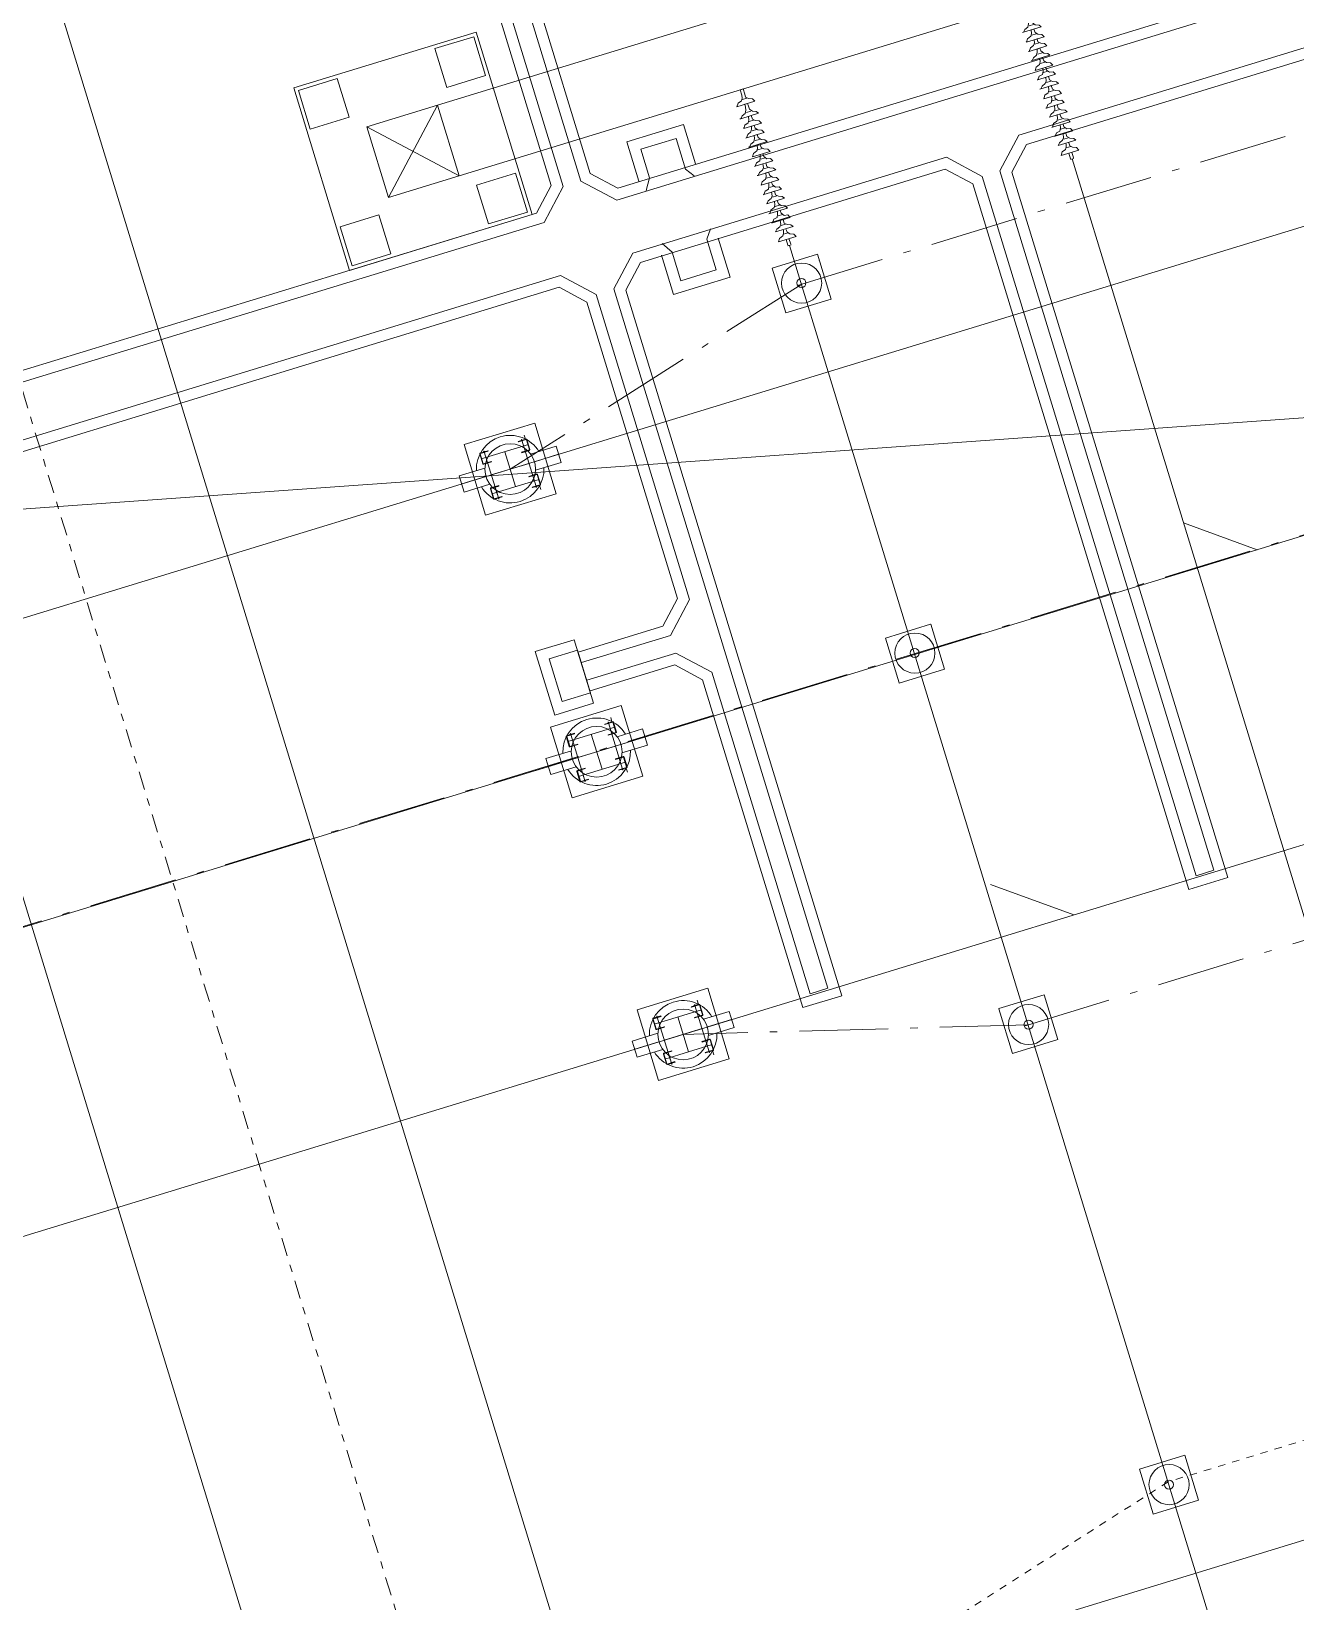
# Model space of a CAD drawing. Header units: metres. Extents: x 0 to 551036, y 0 to 1845929.
# Drawn here: x 547453.79 to 547470.89, y 1841912.22 to 1841933.47 of the extents above; entities that cross this region are included whole.
import ezdxf

# ---------------------------------------------------------------- set-up
doc = ezdxf.new("R2010")
doc.units = ezdxf.units.M
doc.header["$MEASUREMENT"] = 0
for name, pattern in [('02 Xref HH1 MBXD$0$HIDDEN', [0.375, 0.25, -0.125]), ('02 Xref KB1 MBTB$0$DASHDOT', [1, 0.5, -0.25, 0, -0.25]), ('02 Xref Nha dieu hanh$0$ACAD_ISO10W100', [18, 12, -3, 0, -3])]:
    doc.linetypes.add(name, pattern=pattern)
for name, color, linetype, lineweight in [('_0', 7, 'Continuous', 0), ('BD HH1 KEM TMB$0$cay', 7, 'Continuous', 0), ('BD HH1 KEM TMB$0$ranhgioithucvat', 7, 'Continuous', 0), ('Level 10', 7, 'Continuous', 0), ('Level 49', 7, 'Continuous', 0), ('Level 51', 7, 'Continuous', 0), ('Level 58', 7, 'Continuous', 0), ('Level 62', 7, 'Continuous', 0), ('Level 63', 7, 'Continuous', 0)]:
    doc.layers.add(name, color=color, linetype=linetype, lineweight=lineweight)

# ---------------------------------------------------------------- blocks, each defined once
blk = doc.blocks.new('02 Xref KB1 MBTB$0$X220 NC')
at = {"color": 0, "linetype": 'ByBlock', "lineweight": -2}
for p, q in [((37526403, -1364182), (37516403, -1374182)), ((37516403, -1364182), (37526403, -1374182)), ((37516403, -1534182), (37516403, -1374182)), ((37526403, -1534182), (37526403, -1374182))]:
    blk.add_line(p, q, dxfattribs=at)
at = {"color": 0, "linetype": 'ByBlock', "lineweight": -2, "flags": 128}
for points in [[(37534313, -1382092), (37508493, -1382092), (37508493, -1356272), (37534313, -1356272), (37534313, -1382092)], [(37508993, -1356772), (37514493, -1356772), (37514493, -1362272), (37508993, -1362272), (37508993, -1356772)], [(37533813, -1356772), (37528313, -1356772), (37528313, -1362272), (37533813, -1362272), (37533813, -1356772)], [(37516403, -1374182), (37526403, -1374182), (37526403, -1364182), (37516403, -1364182), (37516403, -1374182)], [(37526403, -1374182), (37516403, -1374182), (37516403, -1364182), (37526403, -1364182), (37526403, -1374182)], [(37508993, -1381592), (37514493, -1381592), (37514493, -1376092), (37508993, -1376092), (37508993, -1381592)], [(37533813, -1381592), (37528313, -1381592), (37528313, -1376092), (37533813, -1376092), (37533813, -1381592)]]:
    blk.add_lwpolyline(points, close=True, dxfattribs=at)
blk = doc.blocks.new('02 Xref KB1 MBTB$0$PI 220kV')
at = {"color": 0, "linetype": 'ByBlock', "lineweight": -2}
for p, q in [((4795497, 235925), (4795503, 235931)), ((4795497, 235925), (4795497, 229588)), ((4795503, 235931), (4801911, 235931)), ((4801911, 235931), (4801917, 235925)), ((4801917, 235925), (4801917, 229588)), ((4795497, 229588), (4795503, 229581)), ((4795503, 229581), (4801911, 229581)), ((4801911, 229581), (4801917, 229588))]:
    blk.add_line(p, q, dxfattribs=at)
for radius in [2718, 611]:
    blk.add_circle((4798728, 232756), radius, dxfattribs=at)
blk = doc.blocks.new('JYZCD')
for p, q in [((977504, 1394888), (976736, 1394888)), ((977504, 1394487), (976736, 1394487)), ((979207, 1394888), (978807, 1394888)), ((979207, 1394487), (978807, 1394487))]:
    blk.add_line(p, q)
at = {"flags": 128}
blk.add_lwpolyline([(976736, 1394888), (976736, 1394487)], dxfattribs=at)
at = {"color": 0, "lineweight": 0, "flags": 128}
for points in [[(978807, 1395990), (978406, 1395689), (978205, 1395188), (977905, 1394988), (977504, 1394888)], [(978807, 1393485), (978406, 1393685), (978205, 1394186), (977905, 1394487), (977504, 1394487)], [(978105, 1394988), (978105, 1394387)], [(978807, 1395990), (978807, 1393485)], [(978807, 1394888), (978807, 1394487)], [(980510, 1395990), (980209, 1395689), (980009, 1395188), (979608, 1394988), (979207, 1394888)], [(980510, 1393485), (980209, 1393685), (980009, 1394186), (979608, 1394487), (979207, 1394487)], [(979909, 1394988), (979909, 1394387)], [(980510, 1395990), (980510, 1396090)], [(980510, 1393485), (980510, 1395990)], [(981912, 1395990), (981512, 1395689), (981311, 1395188), (981011, 1394988), (980510, 1394888)], [(980510, 1394888), (980510, 1394487)], [(981912, 1393485), (981512, 1393685), (981311, 1394186), (981011, 1394487), (980510, 1394487)], [(981211, 1394988), (981211, 1394387)], [(981812, 1395990), (981912, 1395990)], [(981812, 1393485), (981912, 1393485), (981912, 1395990)], [(983215, 1395990), (982814, 1395689), (982614, 1395188), (982313, 1394988), (981912, 1394888)], [(981912, 1394888), (981912, 1394487)], [(983215, 1393485), (982814, 1393685), (982614, 1394186), (982313, 1394487), (981912, 1394487)], [(982513, 1394988), (982513, 1394387)], [(983215, 1395990), (983215, 1396090)], [(984517, 1395990), (984217, 1395689), (984016, 1395188), (983615, 1394988), (983215, 1394888)], [(983215, 1393485), (983215, 1395990)], [(984517, 1393485), (984217, 1393685), (984016, 1394186), (983615, 1394487), (983215, 1394487), (983215, 1394888)], [(983916, 1394988), (983916, 1394387)], [(984517, 1395990), (984517, 1396090)], [(985920, 1395990), (985519, 1395689), (985319, 1395188), (985018, 1394988), (984517, 1394888)], [(984517, 1393485), (984517, 1395990)], [(984517, 1394888), (984517, 1394487)], [(984517, 1394888), (984517, 1394487)], [(985920, 1393485), (985519, 1393685), (985319, 1394186), (985018, 1394487), (984517, 1394487)], [(985218, 1394988), (985218, 1394387)], [(987222, 1395990), (986821, 1395689), (986721, 1395188), (986320, 1394988), (985920, 1394888)], [(985920, 1395990), (985920, 1393485)], [(987222, 1393485), (986821, 1393685), (986721, 1394186), (986320, 1394487), (985920, 1394487)], [(986521, 1394988), (986521, 1394387)], [(987222, 1395990), (987222, 1396090)], [(987222, 1395990), (987222, 1396090)], [(987222, 1393485), (987222, 1395990)], [(988524, 1395990), (988224, 1395689), (988024, 1395188), (987723, 1394988), (987222, 1394888)], [(988524, 1393485), (988224, 1393685), (988024, 1394186), (987723, 1394487), (987222, 1394487)], [(987923, 1394988), (987923, 1394387)], [(988524, 1395990), (988524, 1396090)], [(989927, 1395990), (989526, 1395689), (989326, 1395188), (989025, 1394988), (988524, 1394888)], [(988524, 1393485), (988524, 1395990)], [(988524, 1394888), (988524, 1394487)], [(988524, 1394888), (988524, 1394487)], [(989927, 1393485), (989526, 1393685), (989326, 1394186), (989025, 1394487), (988524, 1394487)], [(989226, 1394988), (989226, 1394387)], [(991229, 1395990), (990829, 1395689), (990729, 1395188), (990328, 1394988), (989927, 1394888)], [(989927, 1395990), (989927, 1393485)], [(991229, 1393485), (990829, 1393685), (990729, 1394186), (990328, 1394487), (989927, 1394487)], [(990528, 1394988), (990528, 1394387)], [(991229, 1395990), (991229, 1396090)], [(991229, 1393485), (991229, 1395990)], [(992532, 1395990), (992231, 1395689), (992031, 1395188), (991730, 1394988), (991229, 1394888)], [(991229, 1394888), (991229, 1394487)], [(992532, 1393485), (992231, 1393685), (992031, 1394186), (991730, 1394487), (991229, 1394487)], [(991931, 1394988), (991931, 1394387)], [(993934, 1395990), (993534, 1395689), (993333, 1395188), (993033, 1394988), (992532, 1394888)], [(992532, 1395990), (992532, 1393485)], [(993934, 1393485), (993534, 1393685), (993333, 1394186), (993033, 1394487), (992532, 1394487)], [(993233, 1394988), (993233, 1394387)], [(993934, 1395990), (993934, 1396090)], [(993934, 1395990), (993934, 1396090)], [(993934, 1393485), (993934, 1395990)], [(995237, 1395990), (994836, 1395689), (994736, 1395188), (994335, 1394988), (993934, 1394888)], [(995237, 1393485), (994836, 1393685), (994736, 1394186), (994335, 1394487), (993934, 1394487)], [(994536, 1394988), (994536, 1394387)], [(995237, 1395990), (995237, 1396090)], [(996539, 1395990), (996239, 1395689), (996038, 1395188), (995738, 1394988), (995237, 1394888)], [(995237, 1393485), (995237, 1395990)], [(995237, 1394888), (995237, 1394487)], [(995237, 1394888), (995237, 1394487)], [(996539, 1393485), (996239, 1393685), (996038, 1394186), (995738, 1394487), (995237, 1394487)], [(995938, 1394988), (995938, 1394387)], [(996539, 1395990), (996539, 1393485)], [(997942, 1395990), (997541, 1395689), (997341, 1395188), (997040, 1394988), (996639, 1394888)], [(997942, 1393485), (997541, 1393685), (997341, 1394186), (997040, 1394487), (996639, 1394487)], [(997163, 1395016), (997163, 1394348)], [(997942, 1393485), (997942, 1395990)], [(997942, 1394888), (998743, 1394888)], [(997942, 1394487), (998743, 1394487)], [(998832, 1394459), (998832, 1394904)], [(978807, 1393485), (978807, 1393585)], [(987222, 1393485), (987222, 1393585)], [(993934, 1393485), (993934, 1393585)]]:
    blk.add_lwpolyline(points, dxfattribs=at)
blk = doc.blocks.new('BAR')
at = {"color": 1, "lineweight": 13, "elevation": 0, "flags": 128}
blk.add_lwpolyline([(470460, 2696384), (926265, 2696383)], dxfattribs=at)
at = {"color": 3, "lineweight": 13, "elevation": 0, "flags": 128}
blk.add_lwpolyline([(470460, 2656389), (926264, 2656389)], dxfattribs=at)
at = {"yscale": -1, "rotation": 179.9999402358448}
for p in [(1925095, 1301707, 0), (1925095, 1261707, 0)]:
    blk.add_blockref('JYZCD', p, dxfattribs=at)
blk = doc.blocks.new('02 Xref KB1 MBTB$0$MCAT 220kV')
at = {"color": 0, "linetype": 'ByBlock', "lineweight": -2}
for p, q in [((5005395, 234618), (5005395, 236013)), ((5005455, 234618), (5005455, 236013)), ((5006591, 236112), (5005495, 236112)), ((5006591, 236053), (5005495, 236053)), ((5005973, 236172), (5005973, 236053)), ((5006063, 236272), (5006063, 235973)), ((5006063, 229579), (5006063, 236112)), ((5006152, 236172), (5006152, 236053)), ((5006591, 236112), (5006591, 236053)), ((5010869, 236112), (5011965, 236112)), ((5010869, 236112), (5010869, 236053)), ((5010869, 236053), (5011965, 236053)), ((5011307, 236172), (5011307, 236053)), ((5011397, 236272), (5011397, 235973)), ((5011397, 229579), (5011397, 236112)), ((5011487, 236172), (5011487, 236053)), ((5011895, 236710), (5011895, 236112)), ((5012004, 234618), (5012004, 236013)), ((5012064, 234618), (5012064, 236013)), ((5001873, 231703), (5001873, 233988)), ((5005497, 233988), (5001873, 233988)), ((5005395, 235316), (5012064, 235316)), ((5006591, 234579), (5005495, 234579)), ((5006591, 234519), (5005495, 234519)), ((5006591, 234579), (5006591, 234519)), ((5008730, 230376), (5008730, 235316)), ((5010869, 234579), (5011965, 234579)), ((5010869, 234579), (5010869, 234519)), ((5010869, 234519), (5011965, 234519)), ((5011962, 233988), (5015587, 233988)), ((5015587, 231703), (5015587, 233988)), ((5001873, 232846), (5005301, 232846)), ((5005497, 231703), (5001873, 231703)), ((5011397, 232846), (5006063, 232846)), ((5011962, 231703), (5015587, 231703)), ((5015587, 232846), (5012158, 232846)), ((5005395, 229678), (5005395, 231073)), ((5012064, 230376), (5005395, 230376)), ((5005455, 229678), (5005455, 231073)), ((5006591, 231172), (5005495, 231172)), ((5006591, 231113), (5005495, 231113)), ((5006591, 229639), (5005495, 229639)), ((5006591, 229579), (5005495, 229579)), ((5005973, 229519), (5005973, 229639)), ((5006063, 230017), (5006063, 230734)), ((5006063, 229420), (5006063, 229718)), ((5006152, 229519), (5006152, 229639)), ((5006591, 231172), (5006591, 231113)), ((5006591, 229639), (5006591, 229579)), ((5010869, 231172), (5011965, 231172)), ((5010869, 231172), (5010869, 231113)), ((5010869, 231113), (5011965, 231113)), ((5010869, 229639), (5011965, 229639)), ((5010869, 229639), (5010869, 229579)), ((5010869, 229579), (5011965, 229579)), ((5011307, 229519), (5011307, 229639)), ((5011397, 229420), (5011397, 229718)), ((5011487, 229519), (5011487, 229639)), ((5011895, 228981), (5011895, 229579)), ((5012004, 229678), (5012004, 231073)), ((5012064, 229678), (5012064, 231073)), ((5004757, 199238), (5004757, 208238)), ((5004757, 208238), (5010257, 208238)), ((5006257, 200738), (5006257, 206738)), ((5006257, 206738), (5010257, 206738)), ((5010257, 208238), (5010257, 199238)), ((5010257, 206738), (5010257, 200738)), ((5010257, 200988), (5010257, 206488)), ((5010257, 200738), (5006257, 200738)), ((5010257, 199238), (5004757, 199238)), ((5005395, 194618), (5005395, 196013)), ((5005455, 194618), (5005455, 196013)), ((5006591, 196112), (5005495, 196112)), ((5006591, 196053), (5005495, 196053)), ((5005973, 196172), (5005973, 196053)), ((5006063, 196272), (5006063, 195973)), ((5006063, 189579), (5006063, 196112)), ((5006152, 196172), (5006152, 196053)), ((5006591, 196112), (5006591, 196053)), ((5010869, 196112), (5011965, 196112)), ((5010869, 196112), (5010869, 196053)), ((5010869, 196053), (5011965, 196053)), ((5011307, 196172), (5011307, 196053)), ((5011397, 196272), (5011397, 195973)), ((5011397, 189579), (5011397, 196112)), ((5011487, 196172), (5011487, 196053)), ((5011895, 196710), (5011895, 196112)), ((5012004, 194618), (5012004, 196013)), ((5012064, 194618), (5012064, 196013)), ((5001873, 191703), (5001873, 193988)), ((5005497, 193988), (5001873, 193988)), ((5005395, 195316), (5012064, 195316)), ((5006591, 194579), (5005495, 194579)), ((5006591, 194519), (5005495, 194519)), ((5006591, 194579), (5006591, 194519)), ((5008730, 190376), (5008730, 195316)), ((5010869, 194579), (5011965, 194579)), ((5010869, 194579), (5010869, 194519)), ((5010869, 194519), (5011965, 194519)), ((5011962, 193988), (5015587, 193988)), ((5015587, 191703), (5015587, 193988)), ((5000097, 192829), (5005827, 192828)), ((5001873, 192846), (5005301, 192846)), ((5005497, 191703), (5001873, 191703)), ((5011397, 192846), (5006063, 192846)), ((5011962, 191703), (5015587, 191703)), ((5015587, 192846), (5012158, 192846)), ((5005395, 189678), (5005395, 191073)), ((5012064, 190376), (5005395, 190376)), ((5005455, 189678), (5005455, 191073)), ((5006591, 191172), (5005495, 191172)), ((5006591, 191113), (5005495, 191113)), ((5006591, 189639), (5005495, 189639)), ((5006591, 189579), (5005495, 189579)), ((5005973, 189519), (5005973, 189639)), ((5006063, 190017), (5006063, 190734)), ((5006063, 189420), (5006063, 189718)), ((5006152, 189519), (5006152, 189639)), ((5006591, 191172), (5006591, 191113)), ((5006591, 189639), (5006591, 189579)), ((5010869, 191172), (5011965, 191172)), ((5010869, 191172), (5010869, 191113)), ((5010869, 191113), (5011965, 191113)), ((5010869, 189639), (5011965, 189639)), ((5010869, 189639), (5010869, 189579)), ((5010869, 189579), (5011965, 189579)), ((5011307, 189519), (5011307, 189639)), ((5011397, 189420), (5011397, 189718)), ((5011487, 189519), (5011487, 189639)), ((5011895, 188981), (5011895, 189579)), ((5012004, 189678), (5012004, 191073)), ((5012064, 189678), (5012064, 191073)), ((5005395, 154618), (5005395, 156013)), ((5005395, 155316), (5012064, 155316)), ((5005455, 154618), (5005455, 156013)), ((5006591, 156112), (5005495, 156112)), ((5006591, 156053), (5005495, 156053)), ((5005973, 156172), (5005973, 156053)), ((5006063, 156272), (5006063, 155973)), ((5006063, 149579), (5006063, 156112)), ((5006152, 156172), (5006152, 156053)), ((5006591, 156112), (5006591, 156053)), ((5008730, 150376), (5008730, 155316)), ((5010869, 156112), (5011965, 156112)), ((5010869, 156112), (5010869, 156053)), ((5010869, 156053), (5011965, 156053)), ((5011307, 156172), (5011307, 156053)), ((5011397, 156272), (5011397, 155973)), ((5011397, 149579), (5011397, 156112)), ((5011487, 156172), (5011487, 156053)), ((5011895, 156710), (5011895, 156112)), ((5012004, 154618), (5012004, 156013)), ((5012064, 154618), (5012064, 156013)), ((5005497, 153988), (5001873, 153988)), ((5001873, 151703), (5001873, 153988)), ((5006591, 154579), (5005495, 154579)), ((5006591, 154519), (5005495, 154519)), ((5006591, 154579), (5006591, 154519)), ((5010869, 154579), (5011965, 154579)), ((5010869, 154579), (5010869, 154519)), ((5010869, 154519), (5011965, 154519)), ((5011962, 153988), (5015587, 153988)), ((5015587, 151703), (5015587, 153988)), ((5001873, 152846), (5005301, 152846)), ((5005497, 151703), (5001873, 151703)), ((5005395, 149678), (5005395, 151073)), ((5005455, 149678), (5005455, 151073)), ((5006591, 151172), (5005495, 151172)), ((5006591, 151113), (5005495, 151113)), ((5011397, 152846), (5006063, 152846)), ((5006591, 151172), (5006591, 151113)), ((5010869, 151172), (5011965, 151172)), ((5010869, 151172), (5010869, 151113)), ((5010869, 151113), (5011965, 151113)), ((5011962, 151703), (5015587, 151703)), ((5012004, 149678), (5012004, 151073)), ((5012064, 149678), (5012064, 151073)), ((5015587, 152846), (5012158, 152846)), ((5012064, 150376), (5005395, 150376)), ((5006591, 149639), (5005495, 149639)), ((5006591, 149579), (5005495, 149579)), ((5005973, 149519), (5005973, 149639)), ((5006063, 150017), (5006063, 150734)), ((5006063, 149420), (5006063, 149718)), ((5006152, 149519), (5006152, 149639)), ((5006591, 149639), (5006591, 149579)), ((5010869, 149639), (5011965, 149639)), ((5010869, 149639), (5010869, 149579)), ((5010869, 149579), (5011965, 149579)), ((5011307, 149519), (5011307, 149639)), ((5011397, 149420), (5011397, 149718)), ((5011487, 149519), (5011487, 149639)), ((5011895, 148981), (5011895, 149579))]:
    blk.add_line(p, q, dxfattribs=at)
at = {"color": 0, "linetype": 'ByBlock', "lineweight": -2, "flags": 128}
for points in [[(5013730, 237846), (5013730, 227846), (5003730, 227846), (5003730, 237846), (5013730, 237846)], [(5013730, 197846), (5013730, 187846), (5003730, 187846), (5003730, 197846), (5013730, 197846)], [(5013730, 157846), (5013730, 147846), (5003730, 147846), (5003730, 157846), (5013730, 157846)]]:
    blk.add_lwpolyline(points, close=True, dxfattribs=at)
at = {"color": 0, "linetype": 'ByBlock', "lineweight": -2}
for centre in [(5008730, 232846), (5008730, 192846), (5008730, 152846)]:
    blk.add_circle(centre, 3429, dxfattribs=at)
for centre, radius, start, end in [((5008730, 232846), 4571, 14.47751, 165.52249), ((5005495, 236013), 99.6, 90, 180), ((5005495, 236013), 39.8, 90, 180), ((5011965, 236013), 99.6, 0, 90), ((5011965, 236013), 39.8, 0, 90), ((5005495, 234618), 99.6, 180, 270), ((5005495, 234618), 39.8, 180, 270), ((5011965, 234618), 99.6, 270, 0), ((5011965, 234618), 39.8, 270, 0), ((5008730, 232846), 4571, 194.47751, 345.52249), ((5005495, 231073), 99.6, 90, 180), ((5005495, 229678), 99.6, 180, 270), ((5005495, 231073), 39.8, 90, 180), ((5005495, 229678), 39.8, 180, 270), ((5011965, 231073), 99.6, 0, 90), ((5011965, 231073), 39.8, 0, 90), ((5011965, 229678), 99.6, 270, 0), ((5011965, 229678), 39.8, 270, 0), ((5008730, 192846), 4571, 14.47751, 165.52249), ((5005495, 196013), 99.6, 90, 180), ((5005495, 196013), 39.8, 90, 180), ((5011965, 196013), 99.6, 0, 90), ((5011965, 196013), 39.8, 0, 90), ((5005495, 194618), 99.6, 180, 270), ((5005495, 194618), 39.8, 180, 270), ((5011965, 194618), 99.6, 270, 0), ((5011965, 194618), 39.8, 270, 0), ((5008730, 192846), 4571, 194.47751, 345.52249), ((5005495, 191073), 99.6, 90, 180), ((5005495, 189678), 99.6, 180, 270), ((5005495, 191073), 39.8, 90, 180), ((5005495, 189678), 39.8, 180, 270), ((5011965, 191073), 99.6, 0, 90), ((5011965, 191073), 39.8, 0, 90), ((5011965, 189678), 99.6, 270, 0), ((5011965, 189678), 39.8, 270, 0), ((5008730, 152846), 4571, 14.47751, 165.52249), ((5005495, 156013), 99.6, 90, 180), ((5005495, 156013), 39.8, 90, 180), ((5011965, 156013), 99.6, 0, 90), ((5011965, 156013), 39.8, 0, 90), ((5005495, 154618), 99.6, 180, 270), ((5005495, 154618), 39.8, 180, 270), ((5011965, 154618), 99.6, 270, 0), ((5011965, 154618), 39.8, 270, 0), ((5008730, 152846), 4571, 194.47751, 345.52249), ((5005495, 151073), 99.6, 90, 180), ((5005495, 151073), 39.8, 90, 180), ((5011965, 151073), 99.6, 0, 90), ((5011965, 151073), 39.8, 0, 90), ((5005495, 149678), 99.6, 180, 270), ((5005495, 149678), 39.8, 180, 270), ((5011965, 149678), 99.6, 270, 0), ((5011965, 149678), 39.8, 270, 0)]:
    blk.add_arc(centre, radius, start, end, dxfattribs=at)
blk = doc.blocks.new('jx')
at = {"color": 1, "lineweight": 13, "elevation": 0, "flags": 128}
blk.add_lwpolyline([(658355, 3104299), (658356, 2768493)], dxfattribs=at)
at = {"color": 3, "lineweight": 13, "elevation": 0, "flags": 128}
blk.add_lwpolyline([(698356, 3104299), (698354, 2768493)], dxfattribs=at)
at = {"color": 2, "lineweight": 13, "elevation": 0, "flags": 128}
blk.add_lwpolyline([(738349, 3104299), (738349, 2768493)], dxfattribs=at)
blk = doc.blocks.new('Substation')
at = {"linetype": 'ByBlock', "lineweight": -2}
for p, q in [((3138908.82, 2124141.947, 0), (3138908.814, 2124141.94, 0)), ((3138908.814, 2124141.94, 0), (3138908.814, 2124135.533, 0)), ((3138908.82, 2124141.947, 0), (3138915.158, 2124141.947, 0)), ((3138915.158, 2124141.947, 0), (3138915.164, 2124141.94, 0)), ((3138915.164, 2124141.94, 0), (3138915.164, 2124135.533, 0)), ((3138961.257, 2124141.948, 0), (3138961.25, 2124141.941, 0)), ((3138961.25, 2124141.941, 0), (3138961.25, 2124135.534, 0)), ((3138967.594, 2124141.948, 0), (3138961.257, 2124141.948, 0)), ((3138967.594, 2124141.948, 0), (3138967.601, 2124141.941, 0)), ((3138967.601, 2124141.941, 0), (3138967.601, 2124135.534, 0)), ((3139013.63, 2124141.948, 0), (3139013.624, 2124141.941, 0)), ((3139013.624, 2124141.941, 0), (3139013.624, 2124135.534, 0)), ((3139019.967, 2124141.948, 0), (3139013.63, 2124141.948, 0)), ((3139019.967, 2124141.948, 0), (3139019.974, 2124141.941, 0)), ((3139019.974, 2124141.941, 0), (3139019.974, 2124135.534, 0)), ((3138908.814, 2124135.533, 0), (3138908.82, 2124135.526, 0)), ((3138908.82, 2124135.526, 0), (3138915.158, 2124135.526, 0)), ((3138909.636, 2124135.561, 0), (3138909.641, 2124135.556, 0)), ((3138911.942, 2124135.561, 0), (3138911.947, 2124135.556, 0)), ((3138961.25, 2124135.534, 0), (3138961.257, 2124135.527, 0)), ((3138967.594, 2124135.527, 0), (3138961.257, 2124135.527, 0)), ((3138967.601, 2124135.534, 0), (3138967.594, 2124135.527, 0)), ((3139019.967, 2124135.527, 0), (3139013.63, 2124135.527, 0)), ((3139016.846, 2124135.561, 0), (3139016.841, 2124135.556, 0)), ((3139019.152, 2124135.561, 0), (3139019.147, 2124135.556, 0)), ((3139019.974, 2124135.534, 0), (3139019.967, 2124135.527, 0))]:
    blk.add_line(p, q, dxfattribs=at)
at = {"linetype": '02 Xref Nha dieu hanh$0$ACAD_ISO10W100', "elevation": 0}
for points in [[(3138964.419, 2123996.339), (3138964.419, 2124291.744)], [(3138911.9, 2124138.731), (3138924.324, 2124183.794)], [(3139016.735, 2124138.731), (3139004.311, 2124183.794)], [(3138911.9, 2124139.343), (3138911.925, 2124058.731), (3138924.421, 2123996.339)], [(3139016.735, 2124139.343), (3139016.71, 2124058.731), (3139004.214, 2123996.339)], [(3138924.318, 2124128.513), (3138932.09, 2124138.781)], [(3138964.317, 2124090.342), (3138970.709, 2124098.787)]]:
    blk.add_lwpolyline(points, dxfattribs=at)
at = {"linetype": '02 Xref HH1 MBXD$0$HIDDEN', "elevation": 0}
blk.add_lwpolyline([(3138834.685, 2123996.243), (3138847.215, 2124033.786), (3138847.221, 2124098.694), (3138847.221, 2124138.769), (3138834.706, 2124183.794)], dxfattribs=at)
at = {"linetype": 'ByBlock', "lineweight": -2}
for centre, radius in [((3138911.921, 2124138.715, 0), 2.718), ((3138964.494, 2124138.716, 0), 2.718), ((3139016.867, 2124138.716, 0), 2.718), ((3138911.9, 2124138.731, 0), 0.611), ((3138964.515, 2124138.732, 0), 0.611), ((3139016.888, 2124138.732, 0), 0.611)]:
    blk.add_circle(centre, radius, dxfattribs=at)
at = {"layer": 'BD HH1 KEM TMB$0$cay', "linetype": 'ByBlock', "lineweight": 13}
blk.add_line((3138589.324, 2124223.794, 0), (3139509.324, 2124223.794, 0), dxfattribs=at)
at = {"layer": 'BD HH1 KEM TMB$0$cay', "linetype": 'ByBlock', "lineweight": 13, "elevation": 0, "flags": 128}
blk.add_lwpolyline([(3138657.324, 2123598.794), (3138459.324, 2123598.794), (3138459.324, 2124263.794), (3139639.324, 2124263.794), (3139639.324, 2123700.758)], dxfattribs=at)
at = {"layer": 'BD HH1 KEM TMB$0$ranhgioithucvat', "lineweight": 13}
for p, q in [((3139021.959, 2124154.244, 0), (3139026.009, 2124154.244, 0)), ((3139021.959, 2124154.244, 0), (3139021.959, 2124149.244, 0)), ((3139026.009, 2124154.244, 0), (3139027.509, 2124155.183, 0)), ((3139021.959, 2124149.244, 0), (3139026.311, 2124149.244, 0)), ((3139026.311, 2124149.244, 0), (3139027.509, 2124148.355, 0))]:
    blk.add_line(p, q, dxfattribs=at)
at = {"layer": 'Level 51', "lineweight": 13}
for p, q in [((3139020.459, 2124155.744, 0), (3139026.009, 2124155.744, 0)), ((3139020.459, 2124155.744, 0), (3139020.459, 2124147.744, 0)), ((3139020.459, 2124147.744, 0), (3139026.009, 2124147.744, 0))]:
    blk.add_line(p, q, dxfattribs=at)
at = {"layer": 'Level 58', "color": 4, "linetype": '02 Xref KB1 MBTB$0$DASHDOT', "ltscale": 5}
blk.add_line((3138479.324, 2124243.794, 0), (3139619.324, 2124243.794, 0), dxfattribs=at)
at = {"layer": 'Level 62', "lineweight": 13}
for p, q in [((3139025.914, 2124293.001, 0), (3139025.914, 2124170.244, 0)), ((3139027.414, 2124293.623, 0), (3139027.414, 2124169.623, 0)), ((3139034.914, 2124169.623, 0), (3139034.914, 2124293.623, 0)), ((3139036.414, 2124170.244, 0), (3139036.414, 2124293.001, 0)), ((3138972.465, 2124182.244, 0), (3138972.465, 2124170.244, 0)), ((3138973.965, 2124182.244, 0), (3138973.965, 2124169.623, 0)), ((3138976.465, 2124169.623, 0), (3138976.465, 2124182.244, 0)), ((3138977.965, 2124170.244, 0), (3138977.965, 2124182.244, 0)), ((3138972.465, 2124170.244, 0), (3138969.465, 2124167.244, 0)), ((3138973.965, 2124169.623, 0), (3138970.086, 2124165.744, 0)), ((3138980.344, 2124165.744, 0), (3138976.465, 2124169.623, 0)), ((3138980.965, 2124167.244, 0), (3138977.965, 2124170.244, 0)), ((3139022.914, 2124167.244, 0), (3139025.914, 2124170.244, 0)), ((3139023.536, 2124165.744, 0), (3139027.414, 2124169.623, 0)), ((3139038.793, 2124165.744, 0), (3139034.914, 2124169.623, 0)), ((3139039.414, 2124167.244, 0), (3139036.414, 2124170.244, 0)), ((3138969.465, 2124167.244, 0), (3138923.057, 2124167.244, 0)), ((3138923.057, 2124167.244, 0), (3138923.057, 2124161.744, 0)), ((3139022.914, 2124167.244, 0), (3138980.965, 2124167.244, 0)), ((3139139.465, 2124167.244, 0), (3139039.414, 2124167.244, 0)), ((3138970.086, 2124165.744, 0), (3138924.557, 2124165.744, 0)), ((3138924.557, 2124165.744, 0), (3138924.557, 2124163.244, 0)), ((3139023.536, 2124165.744, 0), (3138980.344, 2124165.744, 0)), ((3139140.086, 2124165.744, 0), (3139038.793, 2124165.744, 0)), ((3138924.557, 2124163.244, 0), (3139023.536, 2124163.244, 0)), ((3139027.414, 2124159.365, 0), (3139023.536, 2124163.244, 0)), ((3139034.914, 2124159.365, 0), (3139038.793, 2124163.244, 0)), ((3139038.793, 2124163.244, 0), (3139171.557, 2124163.244, 0)), ((3138923.057, 2124161.744, 0), (3139022.914, 2124161.744, 0)), ((3139025.914, 2124158.744, 0), (3139022.914, 2124161.744, 0)), ((3139036.414, 2124158.744, 0), (3139039.414, 2124161.744, 0)), ((3139039.414, 2124161.744, 0), (3139173.057, 2124161.744, 0)), ((3139025.914, 2124158.744, 0), (3139025.914, 2124115.634, 0)), ((3139027.414, 2124159.365, 0), (3139027.414, 2124115.012, 0)), ((3139034.914, 2124069.457, 0), (3139034.914, 2124159.365, 0)), ((3139036.414, 2124070.078, 0), (3139036.414, 2124158.744, 0)), ((3139025.914, 2124115.634, 0), (3139022.914, 2124112.634, 0)), ((3139027.414, 2124115.012, 0), (3139023.536, 2124111.134, 0)), ((3139022.914, 2124112.634, 0), (3138923.057, 2124112.634, 0)), ((3138923.057, 2124112.634, 0), (3138923.057, 2124107.134, 0)), ((3139023.536, 2124111.134, 0), (3138924.557, 2124111.134, 0)), ((3138924.557, 2124111.134, 0), (3138924.557, 2124108.634, 0)), ((3138924.557, 2124108.634, 0), (3139023.536, 2124108.634, 0)), ((3139023.536, 2124108.634, 0), (3139027.414, 2124104.755, 0)), ((3138923.057, 2124107.134, 0), (3139022.914, 2124107.134, 0)), ((3139022.914, 2124107.134, 0), (3139025.914, 2124104.134, 0)), ((3139025.914, 2124104.134, 0), (3139025.914, 2124006.16, 0)), ((3139027.414, 2124104.755, 0), (3139027.414, 2124005.538, 0))]:
    blk.add_line(p, q, dxfattribs=at)
at = {"layer": 'Level 63', "lineweight": 13}
for p, q in [((3139036.509, 2124154.244, 0), (3139035.009, 2124155.183, 0)), ((3139042.059, 2124155.744, 0), (3139036.509, 2124155.744, 0)), ((3139040.559, 2124154.244, 0), (3139036.509, 2124154.244, 0)), ((3139040.559, 2124154.244, 0), (3139040.559, 2124149.244, 0)), ((3139042.059, 2124155.744, 0), (3139042.059, 2124147.744, 0)), ((3139036.208, 2124149.244, 0), (3139035.009, 2124148.355, 0)), ((3139040.559, 2124149.244, 0), (3139036.208, 2124149.244, 0)), ((3139042.059, 2124147.744, 0), (3139036.509, 2124147.744, 0))]:
    blk.add_line(p, q, dxfattribs=at)
at = {"linetype": '02 Xref HH1 MBXD$0$HIDDEN', "xscale": 0.001, "yscale": 0.001, "zscale": 0.001}
for p in [(3138095.963, 2121272.398, 0), (3138265.963, 2121272.398, 0)]:
    blk.add_blockref('jx', p, dxfattribs=at)
at = {"linetype": 'ByBlock', "lineweight": -2, "xscale": 0.001, "yscale": 0.001, "zscale": 0.001, "rotation": 270}
for name, p in [('02 Xref KB1 MBTB$0$MCAT 220kV', (3138771.479, 2129192.524, 0)), ('02 Xref KB1 MBTB$0$PI 220kV', (3138614.065, 2128937.482, 0))]:
    blk.add_blockref(name, p, dxfattribs=at)
at = {"xscale": 0.001, "yscale": 0.001, "zscale": 0.001}
blk.add_blockref('BAR', (3138095.963, 2121442.398, 0), dxfattribs=at)
at = {"layer": 'Level 49', "xscale": 0.001, "yscale": -0.001, "zscale": 0.001, "rotation": 180}
blk.add_blockref('02 Xref KB1 MBTB$0$X220 NC', (3176570.727, 2125552.976, 0), dxfattribs=at)

msp = doc.modelspace()

# ---------------------------------------------------------------- block references
at = {"layer": '_0', "xscale": 0.1, "yscale": 0.1, "zscale": 0.1, "rotation": 107.0123114188912}
msp.add_blockref('Substation', (842423.72785, 1603911.5666), dxfattribs=at)

# ---------------------------------------------------------------- next in the draw order: linework, layer by layer
at = {"layer": 'Level 10', "color": 5, "linetype": 'Continuous', "lineweight": 0, "flags": 128}
msp.add_lwpolyline([(547440.24, 1841924.51), (547453.59, 1841927), (547474.35, 1841928.48)], dxfattribs=at)

doc.saveas('drawing.dxf')
